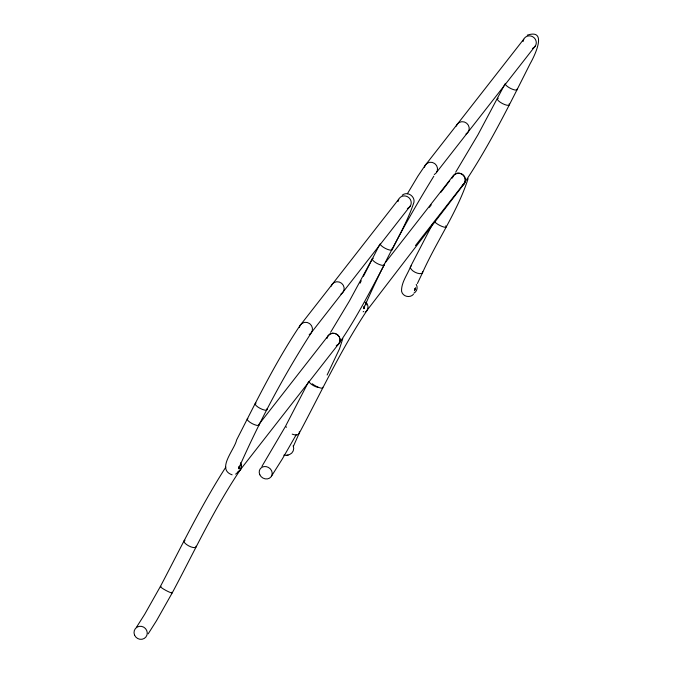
<?xml version="1.0" encoding="UTF-8"?>
<svg xmlns="http://www.w3.org/2000/svg" width="673" height="673" viewBox="0 0 673 673"><rect width="100%" height="100%" fill="white"/><g stroke="black" fill="none" stroke-linecap="round" stroke-linejoin="round"><path stroke-width="1.01" d="M342.818 338.569L339.486 348.85L327.137 374.996M468.114 178.656C457.413 211.852 436.659 241.119 422.484 272.792L417.411 283.484M414.686 290.206L415.14 288.49L414.417 290.744L415.586 287.691M293.394 446.3L298.989 433.698C321.147 392.208 341.11 349.228 367.29 310.017L464.782 182.98M360.072 283.207L361.25 280.759M410.572 266.525C407.527 274.584 401.226 282.332 401.554 291.232C402.664 296.591 409.781 298.324 413.424 294.37M363.47 276.258L379.782 244.316M433.833 176.191C407.636 218.649 383.543 262.697 363.706 308.478L364.455 306.173L363.9 308.722L363.74 306.922M392.098 249.801C399.476 234.734 407.914 220.012 413.331 204.07C416.654 197.425 407.872 190.459 402.16 195.246M261.915 466.397L285.453 426.413L308.663 381.599M504.843 84.251L477.973 134.735L455.671 172.212M410.631 266.424L432.882 223.478M372.346 258.668L349.48 300.898L330.611 332.277M384.19 265.053C370.074 291.417 356.412 318.211 339.428 342.894L240.698 469.266C214.3 508.334 194.413 551.38 172.238 592.863L156.54 620.657L148.186 633.857M296.322 434.531L282.416 458.809L271.623 475.929M407.358 193.782L417.95 176.057L425.016 165.575L523.745 39.211M225.825 467.121C201.286 505.33 181.5 546.35 160.393 586.477L144.695 614.281L136.341 627.48M429.357 207.334L431.267 204.844M440.823 192.385L449.741 180.768M398.685 199.275L299.956 325.639C275.627 361.855 256.43 401.243 236.585 440.007C234.734 449.488 215.999 469.333 232.126 474.818M410.53 205.652L311.801 332.016C283.787 375.366 259.416 421.315 238.646 468.543L239.47 466.238L238.839 468.787L238.679 466.986M436.861 171.952L535.59 45.587M258.541 424.89L327.583 336.517M385.536 262.352L452.643 176.452M415.443 245.603L464.488 182.837C489.742 145.065 509.798 104.071 530.215 63.565C534.455 56.153 548.175 28.266 527.22 35.181M239.193 471.142L235.634 474.154M288.12 455.436L283.796 455.175M286.589 427.212L285.705 426.665M422.745 271.581A6.78 3.045 26.4 0 1 414.955 272.195A6.78 3.045 26.4 0 1 411.531 265.742M416.225 284.359A6.738 6.436 37.5 0 1 413.845 293.201M445.787 225.834A6.738 1.607 27.6 0 1 442.052 226.448A6.738 1.607 27.6 0 1 434.363 221.358M452.475 177.722A6.738 6.537 39.7 0 1 462.99 174.736A6.738 6.537 39.7 0 1 462.158 185.639M365.902 302.135A6.738 6.537 39.7 0 1 365.237 312.322M322.661 387.261A6.738 1.607 27.6 0 1 319.423 387.665A6.738 1.607 27.6 0 1 312.213 383.736M293.176 445.728A6.738 6.68 50.7 0 1 286.95 455.024M299.292 431.755A6.856 3.676 26.4 0 1 292.2 434.144M171.901 592.248A6.78 0.875 28.3 0 1 165.97 590.465A6.78 0.875 28.3 0 1 161.024 586.41M196.036 546.19A6.738 2.33 27.2 0 1 188.608 545.82A6.738 2.33 27.2 0 1 185.025 540.259M240.438 463.117A6.738 6.309 36.4 0 1 238.149 471.815M240.497 463.032A6.738 6.427 38 0 1 238.107 471.874M318.27 387.455A6.738 2.33 27.2 0 1 308.991 381.313M424.427 167.274A6.738 6.427 38 0 1 434.75 163.589A6.738 6.427 38 0 1 434.27 174.559M456.252 126.129A6.738 6.427 38 0 1 466.683 123.243A6.738 6.427 38 0 1 465.952 134.02M391.997 248.716A6.738 1.977 27.4 0 1 387.211 249.254A6.738 1.977 27.4 0 1 380.136 243.979M384.233 264.245A6.738 1.977 27.4 0 1 377.04 263.437A6.738 1.977 27.4 0 1 373.221 258.314M363.74 311.473A6.738 6.427 38 0 1 363.168 311.809M365.187 302.396A6.738 6.427 38 0 1 366.297 304.886M452.063 178.152A6.738 6.427 38 0 1 462.099 174.265A6.738 6.427 38 0 1 462.469 185.1M509.158 103.903A6.738 1.977 27.4 0 1 502.395 103.533A6.738 1.977 27.4 0 1 498.281 98.25M517.192 88.929A6.738 1.977 27.4 0 1 511.127 88.693A6.738 1.977 27.4 0 1 505.305 83.359M523.072 41.541A6.738 6.427 38 0 1 529.113 35.854A6.738 6.427 38 0 1 536.078 41.036A6.738 6.427 38 0 1 532.393 48.481M299.367 327.339A6.738 6.427 38 0 1 309.689 323.654A6.738 6.427 38 0 1 309.21 334.624M331.192 286.193A6.738 6.427 38 0 1 341.623 283.308A6.738 6.427 38 0 1 340.891 294.084M266.937 408.78A6.738 1.977 27.4 0 1 260.173 408.41A6.738 1.977 27.4 0 1 256.06 403.127M259.172 424.31A6.738 1.977 27.4 0 1 252.266 423.662A6.738 1.977 27.4 0 1 247.857 418.421M398.012 201.597A6.738 6.427 38 0 1 404.052 195.919A6.738 6.427 38 0 1 411.018 201.101A6.738 6.427 38 0 1 407.333 208.546M134.541 635.085A6.738 6.427 38 0 0 145.923 636.986A6.738 6.427 38 0 0 141.456 626.353A6.738 6.427 38 0 0 134.541 635.085M337.526 334.843A6.738 6.309 36.4 0 0 327.019 338.191A6.738 6.427 38 0 1 337.594 334.742A6.738 6.427 38 0 1 336.239 345.787A6.738 6.309 36.4 0 0 337.526 334.843M259.803 474.743A6.738 5.981 34.1 0 0 271.034 476.854A6.738 5.981 34.1 0 0 266.264 466.633A6.738 5.981 34.1 0 0 259.803 474.743"/></g></svg>
